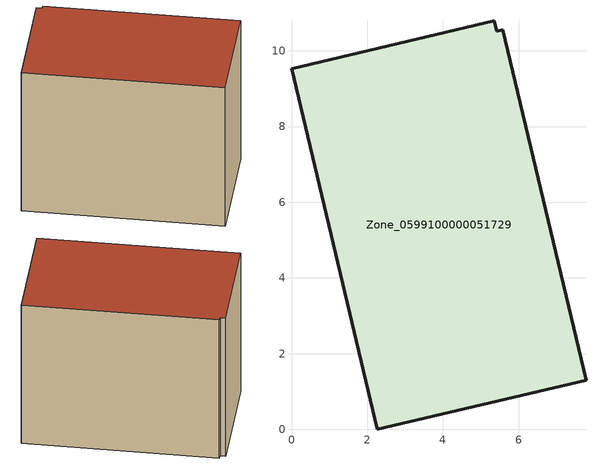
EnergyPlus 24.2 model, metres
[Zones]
Zone_0599100000051729
 floor ground (C_G): 5.42,10.52 5.59,10.56 7.78,1.3 2.27,0 0,9.53 5.35,10.8 z0
 wall outside (C_F): 0,9.53 2.27,0 7.78,1.3 5.59,10.56 5.42,10.52 5.35,10.8 0,9.53 z0:7.99
 roof outside (C_R): 5.59,10.56 5.42,10.52 5.35,10.8 0,9.53 2.27,0 7.78,1.3 z7.99
[BUILDING]
Pand.0599100000051729: North Axis=0; Terrain=City; Loads Convergence Tolerance Value=0.04; Temperature Convergence Tolerance Value=0.4; Solar Distribution=FullExterior; Maximum Number of Warmup Days=25; Minimum Number of Warmup Days=1
[Site:Location]
Rotterdam.The.Hague.AP_ZH_NLD Design_Conditions: Latitude=51.96; Longitude=4.45; Time Zone=1; Elevation=-4.5
[SITE:GROUNDTEMPERATURE:BUILDINGSURFACE]
18, 18, 18, 18, 18, 18, 18, 18, 18, 18, 18, 18
[MATERIAL] Thermal Absorptance=0.9; Solar Absorptance=0.7; Visible Absorptance=0.7
Name | Roughness | Thickness | Conductivity | Density | Specific Heat
G.TC.1975-1991 | MediumSmooth | 0.15 | 0.288461 | 540 | 1210
F.TC.1975-1991 | Rough | 0.3 | 0.230769 | 1920 | 840
R.TC.1975-1991 | MediumRough | 0.2 | 0.153846 | 1500 | 1000
[CONSTRUCTION]
C_G: G.TC.1975-1991
C_F: F.TC.1975-1991
C_R: R.TC.1975-1991
[ZONE]
Zone_0599100000051729: Type=1; Multiplier=1; Ceiling Height=Autocalculate; Volume=Autocalculate; Floor Area=autocalculate; Part of Total Floor Area=Yes
[ZONEINFILTRATION:DESIGNFLOWRATE]
Infil_Zone_0599100000051729: Zone or ZoneList or Space or SpaceList=Zone_0599100000051729; Schedule=AlwaysOn; Design Flow Rate Calculation Method=Flow/Area; Flow Rate per Floor Area=0.003; Constant Term Coefficient=1; Temperature Term Coefficient=0; Velocity Term Coefficient=0; Velocity Squared Term Coefficient=0
[HVACTEMPLATE:ZONE:IDEALLOADSAIRSYSTEM]
Zone_0599100000051729: Maximum Heating Supply Air Temperature=50; Minimum Cooling Supply Air Temperature=13; Maximum Heating Supply Air Humidity Ratio=0.0156; Minimum Cooling Supply Air Humidity Ratio=0.0077; Heating Limit=NoLimit; Cooling Limit=NoLimit; Dehumidification Control Type=ConstantSensibleHeatRatio; Cooling Sensible Heat Ratio=0.7; Dehumidification Setpoint=60; Humidification Control Type=None; Humidification Setpoint=30; Outdoor Air Method=None; Outdoor Air Flow Rate per Person=0.00944; Outdoor Air Flow Rate per Zone Floor Area=0; Outdoor Air Flow Rate per Zone=0; Demand Controlled Ventilation Type=None; Outdoor Air Economizer Type=NoEconomizer; Heat Recovery Type=None; Sensible Heat Recovery Effectiveness=0.7; Latent Heat Recovery Effectiveness=0.65
[ZONECONTROL:THERMOSTAT]
ThermostatControl_Zone_0599100000051729: Zone or ZoneList=Zone_0599100000051729; Control Type Schedule=DualSetpointControlType; Control 1=Thermostat_Zone_0599100000051729; Temperature Difference Between Cutout And Setpoint=0
[THERMOSTATSETPOINT:DUALSETPOINT]
Thermostat_Zone_0599100000051729: Heating Setpoint Temperature Schedule=HeatingSetpoint_Zone_0599100000051729; Cooling Setpoint Temperature Schedule=CoolingSetpoint_Zone_0599100000051729
[SCHEDULE:COMPACT]
HeatingSetpoint_Zone_0599100000051729: Through: 12/31, For: AllDays, Until: 24:00, 21
CoolingSetpoint_Zone_0599100000051729: Through: 12/31, For: AllDays, Until: 24:00, 24
DualSetpointControlType: Through: 12/31, For: AllDays, Until: 24:00, 4
AlwaysOn: Through: 12/31, For: AllDays, Until: 24:00, 1
